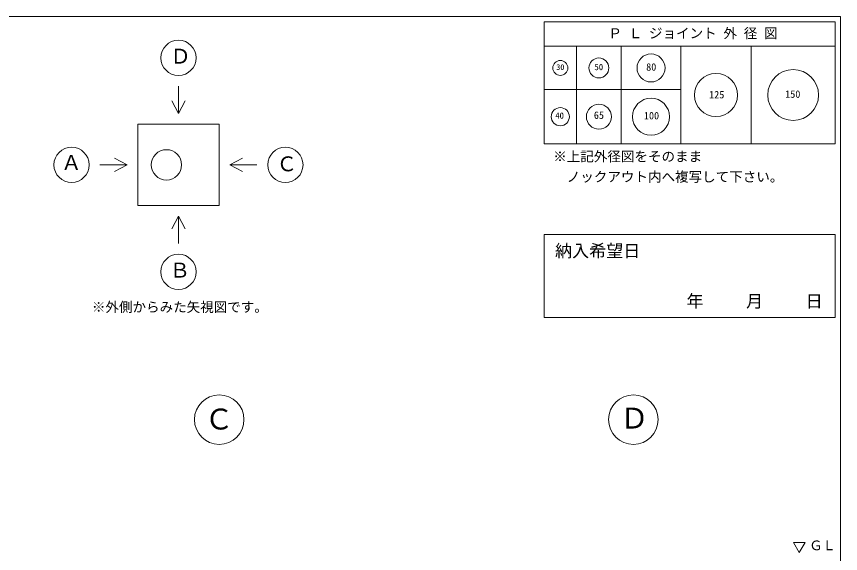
# Model space of a CAD drawing. Units: millimetres, scale not verified. Extents: x -6420 to 6420, y -3047 to 3047.
# Drawn here: x 2362 to 6420, y 403 to 3047 of the extents above; entities that cross this region are included whole.
import ezdxf
from ezdxf.enums import TextEntityAlignment as Align

# ---------------------------------------------------------------- set-up
doc = ezdxf.new("R2010")
doc.units = ezdxf.units.MM
doc.header["$LTSCALE"] = 20
for name, color, linetype, lineweight in [('0-2_waku', 7, 'Continuous', 18), ('0-3_gaikei', 7, 'Continuous', 18), ('0-5_sunpou', 7, 'Continuous', 5), ('0-D_文字１', 7, 'Continuous', 18)]:
    doc.layers.add(name, color=color, linetype=linetype, lineweight=lineweight)
doc.styles.add('ＭＳ ゴシック', font='')
doc.styles.get('ＭＳ ゴシック').set_extended_font_data('MS Gothic')

msp = doc.modelspace()

# ---------------------------------------------------------------- linework, layer by layer
at = {"layer": '0-2_waku'}
for p, q in [((-1740.01, 3046.98), (6419.99, 3046.98)), ((6419.99, 3046.98), (6419.99, -2653.02)), ((4959.99, 3020.31), (4959.99, 2420.31)), ((4959.99, 3020.31), (6393.32, 3020.31)), ((4959.99, 3020.31), (6393.32, 3020.31)), ((4959.99, 3020.31), (6393.32, 3020.31)), ((4959.99, 3020.31), (4959.99, 2420.31)), ((4959.99, 3020.31), (6393.32, 3020.31)), ((4959.99, 3020.31), (6393.32, 3020.31)), ((4959.99, 3020.31), (6393.32, 3020.31)), ((6393.32, 3020.31), (6393.32, 2420.31)), ((6393.32, 3020.31), (6393.32, 2420.31)), ((4959.99, 2900.31), (6393.32, 2900.31)), ((5119.99, 2900.31), (5119.99, 2420.31)), ((5339.99, 2900.31), (5339.99, 2420.31)), ((5633.32, 2900.31), (5633.32, 2420.31)), ((5979.99, 2900.31), (5979.99, 2420.31)), ((4959.99, 2686.98), (5633.32, 2686.98)), ((4959.99, 2420.31), (6393.32, 2420.31)), ((4959.99, 2420.31), (6393.32, 2420.31))]:
    msp.add_line(p, q, dxfattribs=at)
at = {"layer": '0-3_gaikei'}
for p, q in [((3159.47, 2703.27), (3159.47, 2569.94)), ((3159.47, 2569.94), (3127.3, 2631.78)), ((3159.47, 2569.94), (3191.64, 2631.78)), ((2959.47, 2516.61), (3359.47, 2516.61)), ((2959.47, 2516.61), (2959.47, 2116.61)), ((3359.47, 2516.61), (3359.47, 2116.61)), ((2772.8, 2316.61), (2906.14, 2316.61)), ((2906.14, 2316.61), (2844.3, 2348.78)), ((2906.14, 2316.61), (2844.3, 2284.44)), ((3412.8, 2316.61), (3474.64, 2348.78)), ((2959.47, 2116.61), (3359.47, 2116.61)), ((3159.47, 2063.27), (3127.3, 2001.44)), ((3159.47, 2063.27), (3191.64, 2001.44)), ((3159.47, 1929.94), (3159.47, 2063.27))]:
    msp.add_line(p, q, dxfattribs=at)
msp.add_lwpolyline([(3546.14, 2316.61), (3412.8, 2316.61), (3474.64, 2284.44)], dxfattribs=at)
for centre, radius in [((3159.47, 2843.27), 86.67), ((2632.8, 2316.61), 86.67), ((3686.14, 2316.61), 86.67), ((3100.15, 2316.61), 74.67), ((3159.47, 1789.94), 86.67), ((3359.99, 1062.31), 121.88), ((5399.99, 1062.31), 121.88)]:
    msp.add_circle(centre, radius, dxfattribs=at)
at = {"layer": '0-5_sunpou', "lineweight": 18}
msp.add_lwpolyline([(4959.99, 1973.26), (4959.99, 1564.31), (6393.32, 1564.31), (6393.32, 1973.26)], close=True, dxfattribs=at)
for centre, radius in [((5229.99, 2793.65), 49), ((5486.66, 2793.65), 69), ((5039.99, 2793.65), 37), ((5806.66, 2660.31), 106.5), ((6186.66, 2660.31), 125), ((5486.66, 2553.65), 91), ((5039.99, 2553.65), 44.5), ((5229.99, 2553.65), 61.5)]:
    msp.add_circle(centre, radius, dxfattribs=at)
at = {"layer": '0-D_文字１'}
for p, q in [((6188.29, 458.03), (6245.16, 458.03)), ((6216.73, 407.44), (6188.29, 458.03)), ((6216.73, 407.44), (6245.16, 458.03))]:
    msp.add_line(p, q, dxfattribs=at)

# ---------------------------------------------------------------- texts
at = {"layer": '0-5_sunpou', "style": 'ＭＳ ゴシック'}
for s, height, p in [('30', 28.04, (5019.94, 2775.11)), ('50', 31.16, (5208.4, 2773.3)), ('80', 36.66, (5462.84, 2768.96)), ('125', 36.66, (5772.94, 2632.89)), ('150', 36.66, (6147.47, 2635.54)), ('40', 31.16, (5015.27, 2534.05)), ('65', 36.66, (5205.21, 2531.92)), ('100', 36.66, (5451.71, 2529.47)), ('納入希望日', 61.58, (5013.98, 1844.15))]:
    msp.add_text(s, height=height, dxfattribs=at).set_placement(p, align=Align.BOTTOM_LEFT)
at = {"layer": '0-D_文字１', "style": 'ＭＳ ゴシック'}
for s, height, p in [('Ｐ Ｌ ジョイント 外 径 図', 48.88, (5276.82, 2925.41)), ('Ｄ', 73.31, (3119.87, 2792.84)), ('Ａ', 73.31, (2581.62, 2269.48)), ('Ｃ', 73.31, (3642.89, 2262.87)), ('※上記外径図をそのまま', 48.88, (5005.05, 2318.72)), ('\u3000ノックアウト内へ複写して下さい。', 48.88, (5005.05, 2218.72)), ('Ｂ', 73.31, (3116.22, 1739.51)), ('\u3000\u3000\u3000年     月     日', 61.58, (5409.41, 1596.35)), ('※外側からみた矢視図です。', 48.88, (2733.08, 1577.45)), ('Ｃ', 103.1, (3288.55, 982.58)), ('Ｄ', 103.1, (5334.34, 987.23)), ('ＧＬ', 47.65, (6266.44, 405.21))]:
    msp.add_text(s, height=height, dxfattribs=at).set_placement(p, align=Align.BOTTOM_LEFT)

doc.saveas('drawing.dxf')
